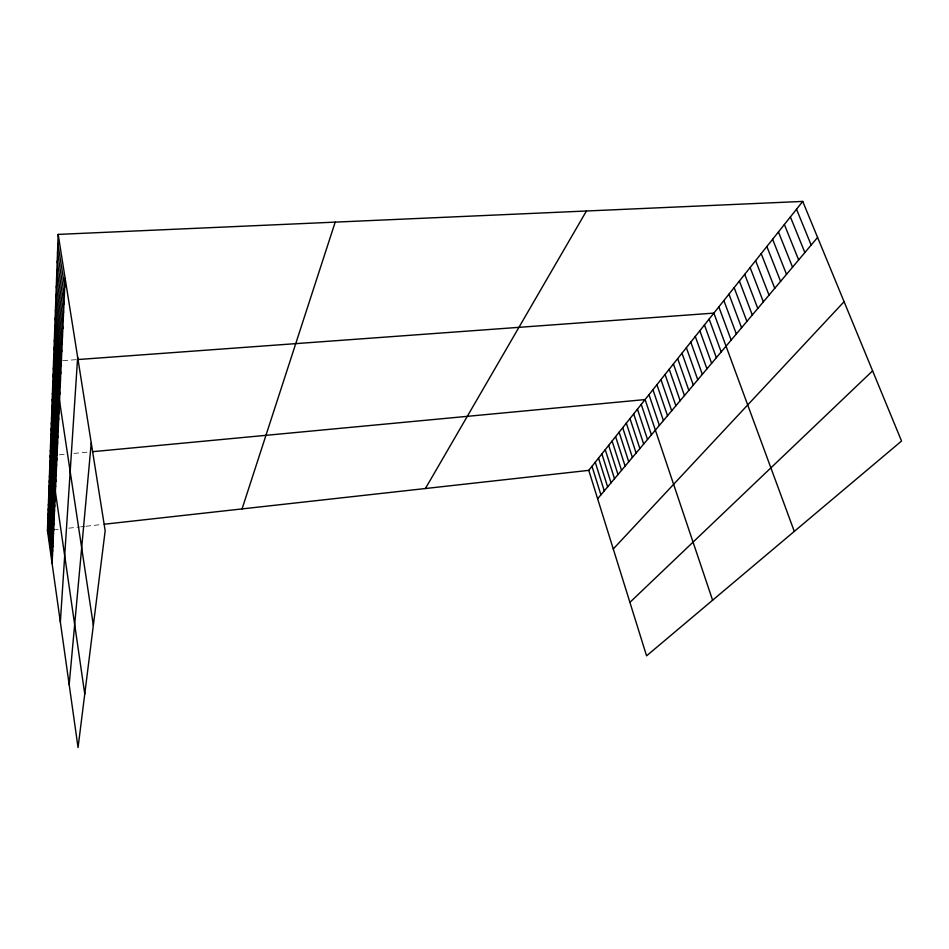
<?xml version="1.0" encoding="UTF-8"?>
<svg xmlns="http://www.w3.org/2000/svg" width="949" height="949" viewBox="0 0 949 949"><rect width="100%" height="100%" fill="white"/><g stroke="black" fill="none" stroke-linecap="round" stroke-linejoin="round"><path stroke-width="0.71" stroke-dasharray="4.75 3.56" d="M55.469 529.649L58.138 529.352M68.779 528.178L79.36 526.992M80.677 526.849L84.627 526.41M85.944 526.268L100.38 524.655M59.419 454.808L64.698 454.31M73.915 453.432L88.625 452.044M62.99 360.632L76.371 359.647"/><path stroke-width="1.42" d="M58.174 234.403L105.173 530.788L78.055 747.587L47.45 530.538L58.174 234.403L802.735 201.413L901.55 441.036L646.577 655.842L588.771 470.36L802.735 201.413M52.1 563.54L65.137 278.318M60.356 622.105L77.652 357.227M69.182 684.632L91.246 442.946M242.054 508.913L335.199 222.137M425.413 488.521L586.446 210.998M597.621 498.759L817.587 237.428M613.268 548.973L844.088 301.687M629.911 602.354L872.606 370.845M47.45 530.538L54.129 529.803M104.283 524.228L588.771 470.36M56.774 455.057L50.155 455.674L84.758 694.016M93.014 451.641L645.095 399.576L712.604 600.219M61.638 360.727L53.571 361.308L93.346 625.32M77.711 359.552L713.873 313.111L794.289 531.404M796.519 209.231L811.17 245.044M790.398 216.93L804.859 252.541M784.372 224.498L798.643 259.919M778.441 231.959L792.534 267.179M772.605 239.29L786.519 274.332M766.851 246.515L780.588 281.367M761.193 253.632L774.764 288.294M755.618 260.643L769.022 295.127M750.125 267.547L763.364 301.841M744.716 274.344L757.788 308.461M739.39 281.046L752.308 314.985M734.135 287.642L746.899 321.403M728.962 294.154L741.572 327.737M723.862 300.56L736.329 333.965M718.832 306.883L731.157 340.11M709.14 319.078L721.181 351.96M704.455 324.949L716.365 357.678M699.84 330.75L711.62 363.313M695.297 336.48L706.946 368.876M690.801 342.126L702.331 374.369M686.364 347.69L697.776 379.778M681.999 353.182L693.28 385.116M677.681 358.615L688.844 390.383M673.422 363.965L684.466 395.579M669.211 369.256L680.148 400.715M665.071 374.464L675.89 405.781M660.967 379.624L671.678 410.775M656.922 384.701L667.527 415.709M652.936 389.719L663.422 420.585M648.986 394.677L659.377 425.389M641.239 404.416L651.429 434.832M637.443 409.185L647.526 439.47M633.695 413.906L643.683 444.049M629.982 418.568L639.875 448.557M626.328 423.171L636.115 453.029M622.71 427.714L632.402 457.442M619.128 432.21L628.736 461.795M615.593 436.647L625.118 466.101M612.105 441.036L621.536 470.348M608.653 445.378L618.001 474.547M605.248 449.66L614.501 478.711M601.88 453.895L611.049 482.816M598.546 458.082L607.633 486.873M595.248 462.222L604.264 490.882M591.998 466.315L600.919 494.844M57.842 243.478L64.734 287.096M57.521 252.387L64.342 295.697M57.201 261.117L63.951 304.143M56.893 269.682L63.571 312.435M56.584 278.093L63.203 320.56M56.288 286.349L62.836 328.532M55.991 294.463L62.48 336.373M55.706 302.423L62.136 344.06M55.422 310.24L61.78 351.604M55.149 317.927L61.448 359.019M54.876 325.471L61.116 366.302M54.603 332.885L60.783 373.467M54.342 340.181L60.463 380.49M54.081 347.346L60.155 387.406M53.832 354.392L59.834 394.191M53.334 367.927L59.241 407.24M53.097 374.428L58.957 413.515M52.871 380.834L58.672 419.672M52.646 387.133L58.399 425.745M52.42 393.337L58.126 431.724M52.195 399.446L57.853 437.596M51.981 405.46L57.592 443.385M51.768 411.38L57.331 449.079M51.554 417.204L57.082 454.69M51.341 422.957L56.821 460.218M51.139 428.616L56.572 465.662M50.938 434.179L56.335 471.024M50.736 439.672L56.086 476.303M50.546 445.093L55.849 481.511M50.356 450.419L55.623 486.635M49.977 460.858L55.161 496.659M49.787 465.959L54.935 501.57M49.609 471.001L54.71 506.41M49.431 475.959L54.496 511.179M49.253 480.858L54.283 515.876M49.075 485.686L54.069 520.515M48.897 490.455L53.856 525.082M48.731 495.153L53.654 529.589M48.565 499.779L53.452 534.038M48.399 504.358L53.251 538.427M48.233 508.866L53.049 542.757M48.079 513.314L52.859 547.027M47.913 517.703L52.669 551.239M47.758 522.045L52.48 555.39M47.604 526.315L52.29 559.495"/></g></svg>
